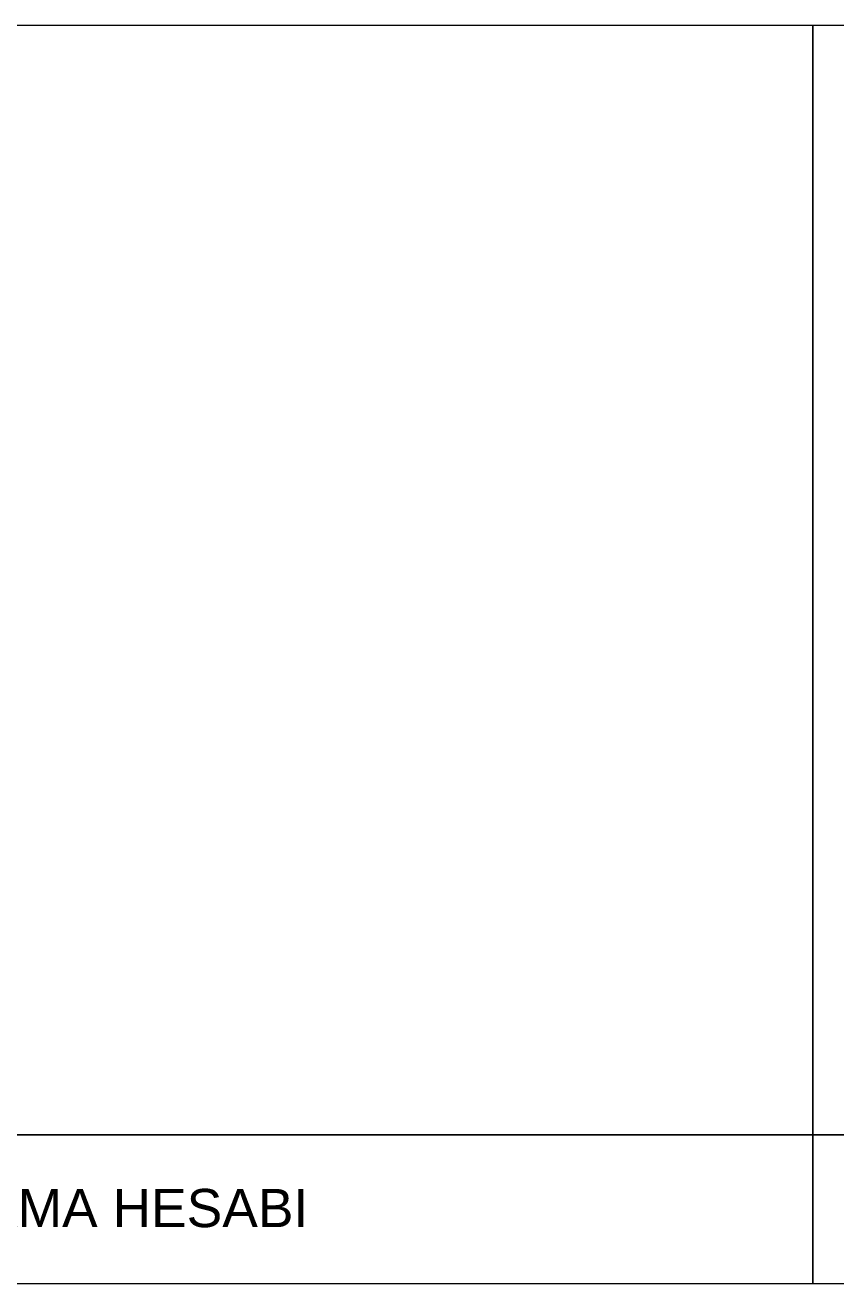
# Model space of a CAD drawing. Header units: millimetres. Extents: x -25043 to 36072, y 3768 to 12000.
# Drawn here: x -18255 to -12953, y 3768 to 12000 of the extents above; entities that cross this region are included whole.
import ezdxf

# ---------------------------------------------------------------- set-up
doc = ezdxf.new("R2010")
doc.units = ezdxf.units.MM
doc.styles.get("Standard").update_dxf_attribs({"font": 'arial.ttf'})

msp = doc.modelspace()

# ---------------------------------------------------------------- linework, layer by layer
at = {"lineweight": 0}
for points in [[(-22937.8, 12000.5), (-13102.8, 12000.5), (-13102.8, 4743.1), (-22937.8, 4743.1)], [(-13102.8, 12000.5), (-3267.9, 12000.5), (-3267.9, 4743.1), (-13102.8, 4743.1)], [(-22937.8, 4743.1), (-13102.8, 4743.1), (-13102.8, 3768.3), (-22937.8, 3768.3)], [(-13102.8, 4743.1), (-3267.9, 4743.1), (-3267.9, 3768.3), (-13102.8, 3768.3)]]:
    msp.add_lwpolyline(points, close=True, dxfattribs=at)

# ---------------------------------------------------------------- texts
at = {"lineweight": 0, "insert": (-20167.7, 4389), "char_height": 250, "attachment_point": 1}
msp.add_mtext_dynamic_manual_height_columns('TOPRAKLAMA HESABI', width=11069.561, gutter_width=12.5, heights=[0], dxfattribs=at)

doc.saveas('drawing.dxf')
